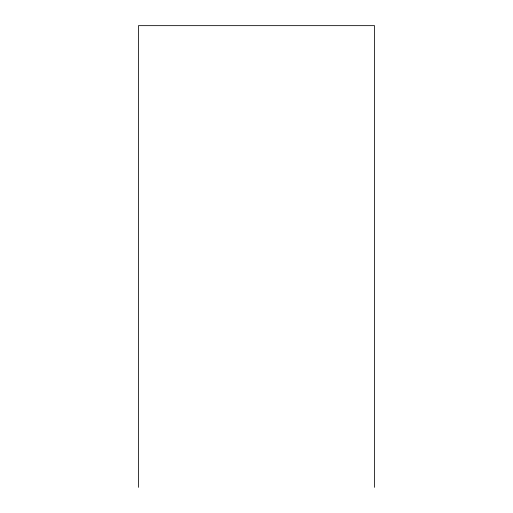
<?xml version="1.0" encoding="UTF-8"?>
<svg xmlns="http://www.w3.org/2000/svg" width="513" height="513" viewBox="0 0 513 513"><rect width="100%" height="100%" fill="white"/><g stroke="black" fill="none" stroke-linecap="round" stroke-linejoin="round"><path stroke-width="0.77" d="M374.541 487.35L374.541 25.65L138.459 25.65L138.459 487.35"/></g></svg>
